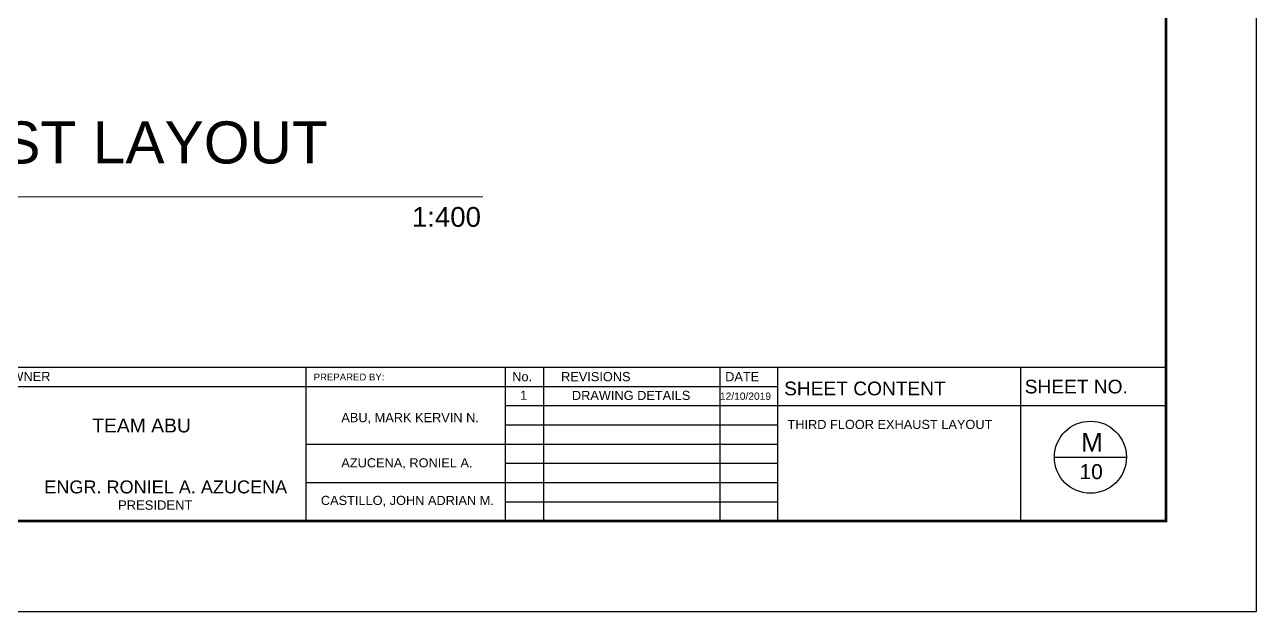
# Model space of a CAD drawing. Header units: millimetres. Extents: x 3 to 434, y 1 to 233.
# Drawn here: x 392.84 to 433.84, y 77.27 to 96.81 of the extents above; entities that cross this region are included whole.
import ezdxf

# ---------------------------------------------------------------- set-up
doc = ezdxf.new("R2010")
doc.units = ezdxf.units.MM
doc.header["$MEASUREMENT"] = 0
for name, color, linetype in [('.1', 1, 'Continuous'), ('SHEET', 3, 'Continuous'), ('text', 7, 'Continuous')]:
    doc.layers.add(name, color=color, linetype=linetype)
doc.layers.add('WALL', color=4, linetype='Continuous', lineweight=30)
doc.styles.add('arial', font='arial.ttf')
doc.styles.get("Standard").update_dxf_attribs({"font": 'arial.ttf'})

msp = doc.modelspace()

# ---------------------------------------------------------------- linework, layer by layer
at = {"layer": '.1', "color": 0}
for p, q in [((433.84, 77.274), (433.84, 147.67)), ((334.564, 77.274), (433.84, 77.274))]:
    msp.add_line(p, q, dxfattribs=at)
at = {"color": 0, "linetype": 'ByBlock', "lineweight": 9}
msp.add_line((408.089, 91.076), (370.119, 91.076), dxfattribs=at)
at = {"layer": 'SHEET', "color": 1}
for p, q in [((340.581, 85.403), (430.832, 85.403)), ((402.206, 85.403), (402.206, 80.283)), ((408.835, 85.403), (408.835, 80.283)), ((410.115, 85.403), (410.115, 80.283)), ((415.98, 85.403), (415.98, 80.283)), ((417.9, 85.403), (417.9, 80.283)), ((425.995, 85.403), (425.995, 80.283)), ((356.427, 84.763), (412.998, 84.763)), ((411.239, 84.763), (417.9, 84.763)), ((408.835, 84.123), (419.596, 84.123)), ((416.234, 84.123), (430.832, 84.123)), ((408.835, 83.483), (417.9, 83.483)), ((402.206, 82.843), (412.998, 82.843)), ((411.239, 82.843), (417.9, 82.843)), ((427.116, 82.407), (429.516, 82.407)), ((408.835, 82.203), (417.9, 82.203)), ((402.206, 81.563), (412.998, 81.563)), ((411.239, 81.563), (417.9, 81.563)), ((408.835, 80.923), (417.9, 80.923))]:
    msp.add_line(p, q, dxfattribs=at)
msp.add_circle((428.316, 82.407), 1.2, dxfattribs=at)
at = {"layer": 'WALL', "color": 1, "linetype": 'Continuous', "const_width": 0.0853}
msp.add_lwpolyline([(340.581, 80.283), (430.832, 80.283), (430.832, 144.662), (340.581, 144.662)], close=True, dxfattribs=at)

# ---------------------------------------------------------------- texts
at = {"color": 0, "linetype": 'ByBlock', "lineweight": 9}
for s, height, p in [('THIRD FLOOR EXHAUST LAYOUT', 1.4, (371.532, 92.186)), ('SCALE                                                                                                                              1:400', 0.657637, (370.563, 90.078))]:
    msp.add_text(s, height=height, dxfattribs=at).set_placement(p)
at = {"layer": 'SHEET', "color": 1, "style": 'arial'}
for s, height, p in [('M', 0.624, (428.006, 82.594)), ('10', 0.4993, (427.954, 81.676))]:
    msp.add_text(s, height=height, dxfattribs=at).set_placement(p)
at = {"layer": 'text', "style": 'arial'}
for s, height, p in [('OWNER', 0.304, (392.073, 84.944)), ('PREPARED BY: ', 0.22802, (402.464, 84.962)), ('No.', 0.304, (409.073, 84.936)), ('REVISIONS', 0.304, (410.698, 84.936)), ('DATE', 0.304, (416.16, 84.936)), ('SHEET CONTENT', 0.45603, (418.122, 84.467)), ('SHEET NO.', 0.456, (426.129, 84.53)), ('1', 0.304, (409.335, 84.317)), ('DRAWING DETAILS', 0.30402, (411.059, 84.312)), ('12/10/2019', 0.2432, (415.986, 84.317)), ('TEAM ABU', 0.4598, (395.093, 83.232)), ('ABU, MARK KERVIN N.', 0.30402, (403.384, 83.573)), ('THIRD FLOOR EXHAUST LAYOUT', 0.30402, (418.234, 83.346)), ('AZUCENA, RONIEL A.', 0.30402, (403.384, 82.068)), ('ENGR. RONIEL A. AZUCENA', 0.43038, (393.498, 81.202)), ('PRESIDENT', 0.3099, (395.951, 80.658)), ('CASTILLO, JOHN ADRIAN M.', 0.30402, (402.704, 80.816))]:
    msp.add_text(s, height=height, dxfattribs=at).set_placement(p)

doc.saveas('drawing.dxf')
